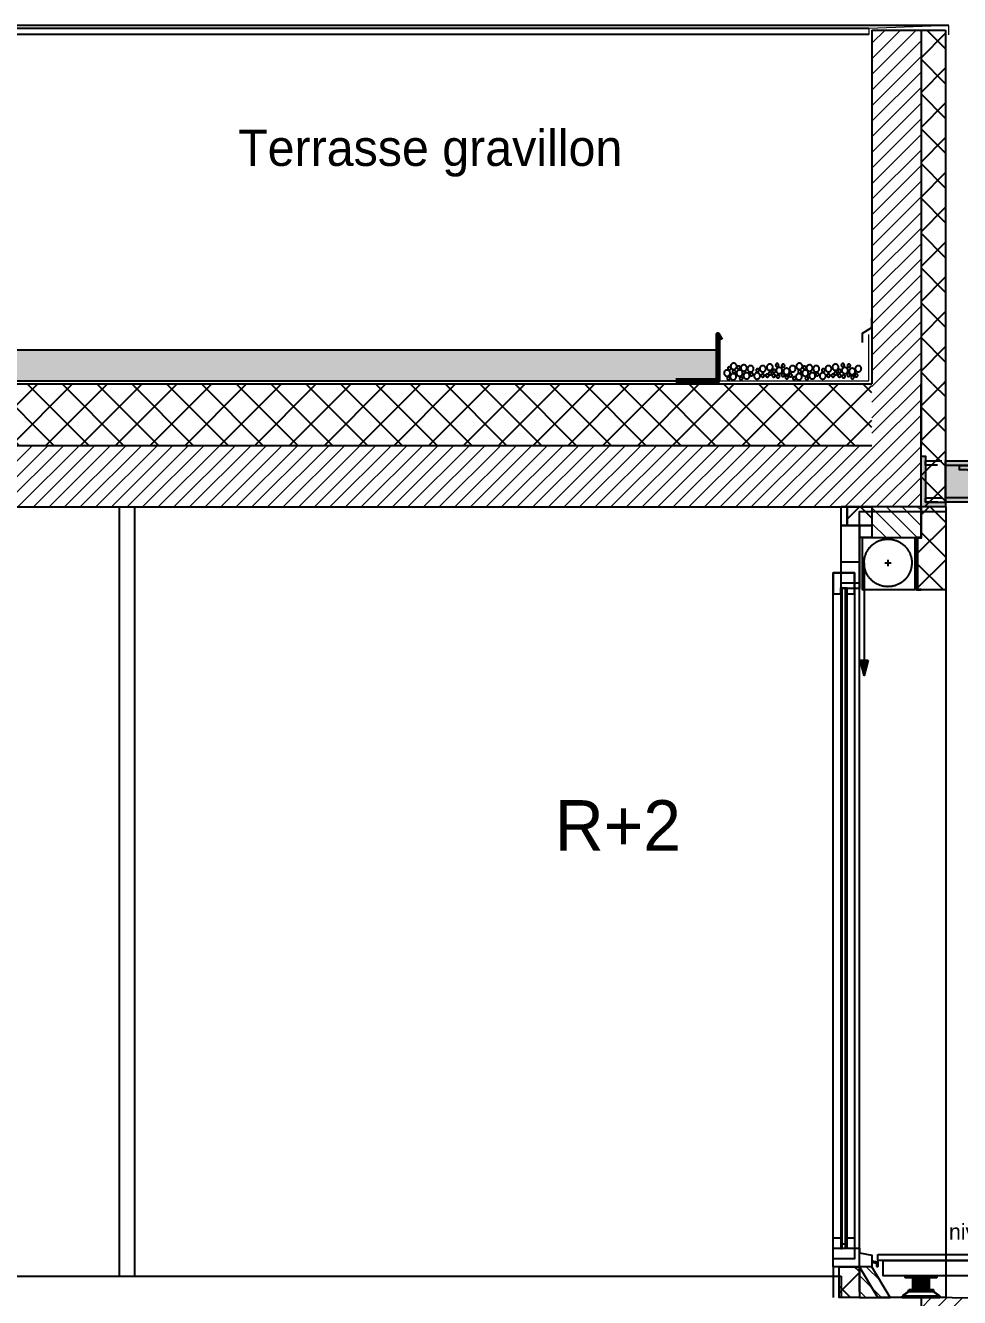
# Model space of a CAD drawing. Header units: centimetres. Extents: x -35664 to 50682, y -23001 to 23705.
# Drawn here: x 4627.7 to 4931.2, y -20225.9 to -19812.4 of the extents above; entities that cross this region are included whole.
import ezdxf

# ---------------------------------------------------------------- set-up
doc = ezdxf.new("R2010")
doc.units = ezdxf.units.CM
doc.linetypes.add('VW-01', pattern=[0.41656, 0.20828, -0.20828])
doc.linetypes.add('VW-02', pattern=[0.69435, 0.48607, -0.20828])
doc.layers.add('B BATI-murs', color=252, linetype='Continuous', lineweight=35)
for name, color, linetype in [('B BATI-murs_Hatch', 252, 'Continuous'), ('B GÈnÈral_Hatch', 252, 'Continuous'), ('B Général', 252, 'Continuous'), ('C ANNOTATIONS-texte', 252, 'Continuous'), ('GÈnÈral_Hatch', 252, 'Continuous'), ('Général', 252, 'Continuous'), ('prlm-Coupe', 252, 'Continuous')]:
    doc.layers.add(name, color=color, linetype=linetype)
doc.styles.add('Eurostile', font='Eurosti.TTF')
doc.styles.add('Eurostile (italic)', font='Eurostib.TTF')
pattern_1 = [(45, (-23116.8977, 10090.366), (2.4253472, -2.6458333), [])]
pattern_2 = [(45, (0, 0), (-5.65685, 5.65685), []), (135, (0, 0), (5.65685, 5.65685), [])]
pattern_3 = [(45, (0, 0), (2.4253472, -2.6458333), [])]

# ---------------------------------------------------------------- blocks, each defined once
blk = doc.blocks.new('B 90.PF 220 Coupe')
at = {"layer": 'B GÈnÈral_Hatch', "linetype": 'Continuous'}
h = blk.add_hatch(dxfattribs=at)
h.set_pattern_fill('02_ISOLANT', color=256, style=0, pattern_type=2)
h.set_pattern_definition(pattern_2)
h.paths.add_polyline_path([(-116.7, 17), (-89.7, 17), (-89.7, 8), (-106.7, 8), (-106.7, 9), (-116.7, 9)])
for points in [[(-89.7, 9), (-89.8, 9), (-89.8, 7.6), (-106.6, 7.6), (-106.6, 9.1), (-116.7, 9.1), (-116.7, 9), (-106.7, 9), (-106.7, 7.5), (-89.7, 7.5)], [(-66.85, -8.15), (-61.85, -9.49), (-66.85, -10.83)], [(-90.4, -15.1), (124.33, -15.1), (124.33, -15.6), (-90.4, -15.6)], [(-90.4, -17.1), (124.33, -17.1), (124.33, -16.6), (-90.4, -16.6)]]:
    blk.add_hatch(color=250, dxfattribs=at).paths.add_polyline_path(points)
at = {"layer": 'B GÈnÈral_Hatch', "linetype": 'Continuous', "lineweight": 18}
h = blk.add_hatch(dxfattribs=at)
h.set_pattern_fill('50_BETON', color=256, style=0, pattern_type=2)
h.set_pattern_definition(pattern_3)
h.paths.add_polyline_path([(-116.7, -7), (-106.7, -7), (-106.7, 9), (-116.7, 9)])
h = blk.add_hatch(dxfattribs=at)
h.set_pattern_fill('50_BETON', color=256, style=0, pattern_type=2)
h.set_pattern_definition(pattern_3)
h.paths.add_polyline_path([(140.3, -11), (140.3, -1), (130.3, -7), (130.3, -11)])
at = {"layer": 'B GÈnÈral_Hatch', "linetype": 'Continuous'}
h = blk.add_hatch(dxfattribs=at)
h.set_pattern_fill('02_ISOLANT', color=256, style=0, pattern_type=2)
h.set_pattern_definition(pattern_2)
h.paths.add_polyline_path([(-116.7, -15), (-116.7, -7), (-110.7, -7), (-110.7, -15)])
at = {"layer": 'GÈnÈral_Hatch', "linetype": 'Continuous'}
h = blk.add_hatch(dxfattribs=at)
h.set_pattern_fill('02_ISOLANT', color=256, style=0, pattern_type=2)
h.set_pattern_definition(pattern_2)
h.paths.add_polyline_path([(130.3, -11), (140.3, -11), (140.3, -17.6), (130.3, -17.6)])
at = {"layer": 'B Général', "linetype": 'VW-02', "ltscale": 25.4}
for p, q in [((-99.45, -1.75), (-97.45, -1.75)), ((-98.45, -0.75), (-98.45, -2.75))]:
    blk.add_line(p, q, dxfattribs=at)
at = {"layer": 'B Général', "linetype": 'Continuous'}
for p, q in [((-110.7, -7), (-110.7, -17)), ((104.64, -11), (-101.87, -11)), ((-98.55, -9.49), (-61.85, -9.49))]:
    blk.add_line(p, q, dxfattribs=at)
at = {"layer": 'B Général', "linetype": 'Continuous', "flags": 128}
for points in [[(-116.7, 17), (-89.7, 17), (-89.7, 8), (-106.7, 8), (-106.7, 9), (-116.7, 9)], [(-116.7, -7), (-106.7, -7), (-106.7, 9), (-116.7, 9)]]:
    blk.add_lwpolyline(points, dxfattribs=at)
for points in [[(-115.2, 17), (140.32, 17), (140.32, -5), (130.32, -11), (138.32, -11), (138.32, -11), (-115.2, -11)], [(-89.7, 9), (-89.8, 9), (-89.8, 7.6), (-106.6, 7.6), (-106.6, 9.1), (-116.7, 9.1), (-116.7, 9), (-106.7, 9), (-106.7, 7.5), (-89.7, 7.5), (-89.7, 9)], [(-116.7, -15), (-116.7, -7), (-110.7, -7), (-110.7, -15)], [(-110.7, -11), (-110.7, -7), (-106.7, -7), (-106.7, -11)], [(-66.85, -8.15), (-61.85, -9.49), (-66.85, -10.83)], [(-90.2, -17), (-110.7, -17), (-110.7, -11), (-90.2, -11)], [(-116.7, -17), (-116.7, -15), (-110.7, -15), (-110.7, -17)], [(-95.31, -12.6), (127.74, -12.6), (127.74, -19.6), (-95.31, -19.6)]]:
    blk.add_lwpolyline(points, close=True, dxfattribs=at)
at = {"layer": 'B Général', "linetype": 'Continuous', "lineweight": 25, "flags": 128}
for points in [[(-106.7, -10), (-106.7, 7), (-89.7, 7), (-89.7, -10)], [(140.3, -11), (140.3, -1), (140.3, -1), (140.3, -1), (130.3, -7), (130.3, -11)]]:
    blk.add_lwpolyline(points, close=True, dxfattribs=at)
at = {"layer": 'B Général', "flags": 128}
for points in [[(124.3, -19.6), (124.3, -11), (125.8, -11), (126.48, -7), (130.3, -7), (130.3, -19.6)], [(-98.8, -11), (-91.87, -11), (-91.87, -17), (-98.8, -17)], [(-88.43, -15.1), (-88.43, -12.6), (-95.31, -12.6), (-95.31, -19.6), (-88.43, -19.6), (-88.43, -17.1), (-90.4, -17.1), (-90.4, -15.1)], [(-90.4, -15.1), (124.33, -15.1), (124.33, -15.6), (-90.4, -15.6)], [(120.86, -15.1), (120.86, -12.6), (127.74, -12.6), (127.74, -19.6), (120.86, -19.6), (120.86, -17.1), (122.83, -17.1), (122.83, -15.1)], [(-90.4, -17.1), (124.33, -17.1), (124.33, -16.6), (-90.4, -16.6)]]:
    blk.add_lwpolyline(points, close=True, dxfattribs=at)
at = {"layer": 'B Général', "linetype": 'Continuous'}
blk.add_open_spline([(-105.23, -5.59), (-104.2, -7.39), (-100.62, -9.48), (-96.47, -9.5), (-92.87, -7.45), (-90.78, -3.87), (-90.76, 0.28), (-92.81, 3.88), (-96.39, 5.98), (-100.54, 6), (-104.14, 3.94), (-106.23, 0.36), (-106.26, -3.79), (-105.23, -5.59)], degree=2, dxfattribs=at)
at = {"layer": 'Général', "linetype": 'Continuous'}
for p, q in [((130.19, -5.47), (130.19, -5.02)), ((130.3, -19.6), (140.3, -19.6))]:
    blk.add_line(p, q, dxfattribs=at)
at = {"layer": 'Général', "linetype": 'Continuous', "flags": 128}
for points in [[(128.34, -7), (128.69, -5.02), (130.19, -5.02), (129.82, -5.02)], [(128.8, -7), (129.07, -5.47), (130.19, -5.47)]]:
    blk.add_lwpolyline(points, dxfattribs=at)
blk.add_lwpolyline([(130.3, -11), (140.3, -11), (140.3, -17.6), (130.3, -17.6)], close=True, dxfattribs=at)
blk = doc.blocks.new('B 90.Groupe-904-1')
at = {"layer": 'B Général', "linetype": 'Continuous'}
for points in [[(4861.41, -12540.94), (4861.52, -12540.87), (4861.79, -12540.87), (4862.02, -12541.01), (4862.15, -12541.24), (4862.15, -12541.51), (4862.02, -12541.74), (4861.79, -12541.87), (4861.52, -12541.87), (4861.29, -12541.74), (4861.16, -12541.51), (4861.16, -12541.24), (4861.29, -12541.01), (4861.41, -12540.94)], [(4862.59, -12539.81), (4862.82, -12539.67), (4863.35, -12539.67), (4863.81, -12539.94), (4864.08, -12540.4), (4864.08, -12540.94), (4863.81, -12541.4), (4863.35, -12541.67), (4862.82, -12541.67), (4862.36, -12541.4), (4862.1, -12540.94), (4862.1, -12540.4), (4862.36, -12539.94), (4862.59, -12539.81)], [(4864.47, -12540.64), (4864.59, -12540.57), (4864.85, -12540.57), (4865.08, -12540.71), (4865.22, -12540.94), (4865.22, -12541.21), (4865.08, -12541.44), (4864.85, -12541.57), (4864.59, -12541.57), (4864.36, -12541.44), (4864.23, -12541.21), (4864.23, -12540.94), (4864.36, -12540.71), (4864.47, -12540.64)], [(4865.91, -12540.34), (4866.14, -12540.21), (4866.67, -12540.21), (4867.13, -12540.47), (4867.39, -12540.94), (4867.39, -12541.47), (4867.13, -12541.94), (4866.67, -12542.21), (4866.14, -12542.21), (4865.68, -12541.94), (4865.42, -12541.47), (4865.42, -12540.94), (4865.68, -12540.47), (4865.91, -12540.34)], [(4868.09, -12540.61), (4868.32, -12540.47), (4868.85, -12540.47), (4869.31, -12540.74), (4869.57, -12541.2), (4869.57, -12541.74), (4869.31, -12542.2), (4868.85, -12542.47), (4868.32, -12542.47), (4867.86, -12542.2), (4867.59, -12541.74), (4867.59, -12541.2), (4867.86, -12540.74), (4868.09, -12540.61)], [(4872.05, -12540.61), (4872.28, -12540.47), (4872.81, -12540.47), (4873.26, -12540.74), (4873.53, -12541.2), (4873.53, -12541.74), (4873.26, -12542.2), (4872.81, -12542.47), (4872.28, -12542.47), (4871.82, -12542.2), (4871.55, -12541.74), (4871.55, -12541.2), (4871.82, -12540.74), (4872.05, -12540.61)], [(4874.32, -12540.11), (4874.55, -12539.97), (4875.08, -12539.97), (4875.54, -12540.24), (4875.81, -12540.7), (4875.81, -12541.24), (4875.54, -12541.7), (4875.08, -12541.97), (4874.55, -12541.97), (4874.09, -12541.7), (4873.83, -12541.24), (4873.83, -12540.7), (4874.09, -12540.24), (4874.32, -12540.11)], [(4876.97, -12539.84), (4877.08, -12539.77), (4877.35, -12539.77), (4877.57, -12539.91), (4877.71, -12540.14), (4877.71, -12540.41), (4877.57, -12540.64), (4877.35, -12540.77), (4877.08, -12540.77), (4876.85, -12540.64), (4876.72, -12540.41), (4876.72, -12540.14), (4876.85, -12539.91), (4876.97, -12539.84)], [(4877.39, -12541.18), (4877.62, -12541.05), (4878.15, -12541.05), (4878.61, -12541.32), (4878.87, -12541.78), (4878.87, -12542.32), (4878.61, -12542.78), (4878.15, -12543.05), (4877.62, -12543.05), (4877.16, -12542.78), (4876.89, -12542.32), (4876.89, -12541.78), (4877.16, -12541.32), (4877.39, -12541.18)], [(4878.92, -12540.04), (4879.04, -12539.97), (4879.3, -12539.97), (4879.53, -12540.11), (4879.67, -12540.34), (4879.67, -12540.61), (4879.53, -12540.84), (4879.3, -12540.97), (4879.04, -12540.97), (4878.81, -12540.84), (4878.68, -12540.61), (4878.68, -12540.34), (4878.81, -12540.11), (4878.92, -12540.04)], [(4879.76, -12541.45), (4879.99, -12541.32), (4880.52, -12541.32), (4880.98, -12541.59), (4881.25, -12542.05), (4881.25, -12542.59), (4880.98, -12543.05), (4880.52, -12543.32), (4879.99, -12543.32), (4879.53, -12543.05), (4879.27, -12542.59), (4879.27, -12542.05), (4879.53, -12541.59), (4879.76, -12541.45)], [(4881.74, -12540.61), (4881.97, -12540.47), (4882.5, -12540.47), (4882.96, -12540.74), (4883.23, -12541.2), (4883.23, -12541.74), (4882.96, -12542.2), (4882.5, -12542.47), (4881.97, -12542.47), (4881.51, -12542.2), (4881.25, -12541.74), (4881.25, -12541.2), (4881.51, -12540.74), (4881.74, -12540.61)], [(4883.93, -12539.81), (4884.16, -12539.67), (4884.69, -12539.67), (4885.15, -12539.94), (4885.42, -12540.4), (4885.42, -12540.94), (4885.15, -12541.4), (4884.69, -12541.67), (4884.16, -12541.67), (4883.7, -12541.4), (4883.44, -12540.94), (4883.44, -12540.4), (4883.7, -12539.94), (4883.93, -12539.81)], [(4885.82, -12540.64), (4885.93, -12540.57), (4886.2, -12540.57), (4886.43, -12540.71), (4886.56, -12540.94), (4886.56, -12541.21), (4886.43, -12541.44), (4886.2, -12541.57), (4885.93, -12541.57), (4885.7, -12541.44), (4885.57, -12541.21), (4885.57, -12540.94), (4885.7, -12540.71), (4885.82, -12540.64)], [(4887.25, -12540.34), (4887.48, -12540.21), (4888.01, -12540.21), (4888.47, -12540.47), (4888.74, -12540.94), (4888.74, -12541.47), (4888.47, -12541.94), (4888.01, -12542.21), (4887.48, -12542.21), (4887.02, -12541.94), (4886.76, -12541.47), (4886.76, -12540.94), (4887.02, -12540.47), (4887.25, -12540.34)], [(4889.43, -12540.61), (4889.66, -12540.47), (4890.19, -12540.47), (4890.65, -12540.74), (4890.91, -12541.2), (4890.91, -12541.74), (4890.65, -12542.2), (4890.19, -12542.47), (4889.66, -12542.47), (4889.2, -12542.2), (4888.94, -12541.74), (4888.94, -12541.2), (4889.2, -12540.74), (4889.43, -12540.61)], [(4893.39, -12540.61), (4893.62, -12540.47), (4894.15, -12540.47), (4894.61, -12540.74), (4894.87, -12541.2), (4894.87, -12541.74), (4894.61, -12542.2), (4894.15, -12542.47), (4893.62, -12542.47), (4893.16, -12542.2), (4892.89, -12541.74), (4892.89, -12541.2), (4893.16, -12540.74), (4893.39, -12540.61)], [(4895.67, -12540.11), (4895.89, -12539.97), (4896.43, -12539.97), (4896.88, -12540.24), (4897.15, -12540.7), (4897.15, -12541.24), (4896.88, -12541.7), (4896.43, -12541.97), (4895.89, -12541.97), (4895.44, -12541.7), (4895.17, -12541.24), (4895.17, -12540.7), (4895.44, -12540.24), (4895.67, -12540.11)], [(4898.31, -12539.84), (4898.42, -12539.77), (4898.69, -12539.77), (4898.92, -12539.91), (4899.05, -12540.14), (4899.05, -12540.41), (4898.92, -12540.64), (4898.69, -12540.77), (4898.42, -12540.77), (4898.19, -12540.64), (4898.06, -12540.41), (4898.06, -12540.14), (4898.19, -12539.91), (4898.31, -12539.84)], [(4898.73, -12541.18), (4898.96, -12541.05), (4899.49, -12541.05), (4899.95, -12541.32), (4900.22, -12541.78), (4900.22, -12542.32), (4899.95, -12542.78), (4899.49, -12543.05), (4898.96, -12543.05), (4898.5, -12542.78), (4898.24, -12542.32), (4898.24, -12541.78), (4898.5, -12541.32), (4898.73, -12541.18)], [(4900.27, -12540.04), (4900.38, -12539.97), (4900.65, -12539.97), (4900.88, -12540.11), (4901.01, -12540.34), (4901.01, -12540.61), (4900.88, -12540.84), (4900.65, -12540.97), (4900.38, -12540.97), (4900.15, -12540.84), (4900.02, -12540.61), (4900.02, -12540.34), (4900.15, -12540.11), (4900.27, -12540.04)], [(4901.11, -12541.45), (4901.34, -12541.32), (4901.87, -12541.32), (4902.33, -12541.59), (4902.59, -12542.05), (4902.59, -12542.59), (4902.33, -12543.05), (4901.87, -12543.32), (4901.34, -12543.32), (4900.88, -12543.05), (4900.61, -12542.59), (4900.61, -12542.05), (4900.88, -12541.59), (4901.11, -12541.45)], [(4903.09, -12540.61), (4903.32, -12540.47), (4903.85, -12540.47), (4904.31, -12540.74), (4904.57, -12541.2), (4904.57, -12541.74), (4904.31, -12542.2), (4903.85, -12542.47), (4903.32, -12542.47), (4902.86, -12542.2), (4902.59, -12541.74), (4902.59, -12541.2), (4902.86, -12540.74), (4903.09, -12540.61)], [(4860.46, -12542.01), (4860.69, -12541.87), (4861.22, -12541.87), (4861.68, -12542.14), (4861.94, -12542.6), (4861.94, -12543.14), (4861.68, -12543.6), (4861.22, -12543.87), (4860.69, -12543.87), (4860.23, -12543.6), (4859.96, -12543.14), (4859.96, -12542.6), (4860.23, -12542.14), (4860.46, -12542.01)], [(4861.17, -12544.14), (4861.28, -12544.07), (4861.55, -12544.07), (4861.78, -12544.21), (4861.91, -12544.44), (4861.91, -12544.71), (4861.78, -12544.94), (4861.55, -12545.07), (4861.28, -12545.07), (4861.05, -12544.94), (4860.92, -12544.71), (4860.92, -12544.44), (4861.05, -12544.21), (4861.17, -12544.14)], [(4862.44, -12543.21), (4862.67, -12543.07), (4863.2, -12543.07), (4863.66, -12543.34), (4863.92, -12543.8), (4863.92, -12544.34), (4863.66, -12544.8), (4863.2, -12545.07), (4862.67, -12545.07), (4862.21, -12544.8), (4861.94, -12544.34), (4861.94, -12543.8), (4862.21, -12543.34), (4862.44, -12543.21)], [(4862.95, -12541.94), (4863.07, -12541.87), (4863.33, -12541.87), (4863.56, -12542.01), (4863.69, -12542.24), (4863.69, -12542.51), (4863.56, -12542.74), (4863.33, -12542.87), (4863.07, -12542.87), (4862.84, -12542.74), (4862.71, -12542.51), (4862.71, -12542.24), (4862.84, -12542.01), (4862.95, -12541.94)], [(4864.52, -12542.01), (4864.75, -12541.87), (4865.28, -12541.87), (4865.74, -12542.14), (4866.01, -12542.6), (4866.01, -12543.14), (4865.74, -12543.6), (4865.28, -12543.87), (4864.75, -12543.87), (4864.29, -12543.6), (4864.03, -12543.14), (4864.03, -12542.6), (4864.29, -12542.14), (4864.52, -12542.01)], [(4865.27, -12544.14), (4865.38, -12544.07), (4865.65, -12544.07), (4865.88, -12544.21), (4866.01, -12544.44), (4866.01, -12544.71), (4865.88, -12544.94), (4865.65, -12545.07), (4865.38, -12545.07), (4865.15, -12544.94), (4865.02, -12544.71), (4865.02, -12544.44), (4865.15, -12544.21), (4865.27, -12544.14)], [(4866.79, -12542.91), (4867.02, -12542.77), (4867.55, -12542.77), (4868.01, -12543.04), (4868.27, -12543.5), (4868.27, -12544.04), (4868.01, -12544.5), (4867.55, -12544.77), (4867.02, -12544.77), (4866.56, -12544.5), (4866.29, -12544.04), (4866.29, -12543.5), (4866.56, -12543.04), (4866.79, -12542.91)], [(4868.63, -12542.84), (4868.75, -12542.77), (4869.01, -12542.77), (4869.24, -12542.91), (4869.37, -12543.14), (4869.37, -12543.41), (4869.24, -12543.64), (4869.01, -12543.77), (4868.75, -12543.77), (4868.52, -12543.64), (4868.38, -12543.41), (4868.38, -12543.14), (4868.52, -12542.91), (4868.63, -12542.84)], [(4870.19, -12542.95), (4870.42, -12542.81), (4870.95, -12542.81), (4871.41, -12543.08), (4871.68, -12543.54), (4871.68, -12544.08), (4871.41, -12544.54), (4870.95, -12544.81), (4870.42, -12544.81), (4869.96, -12544.54), (4869.7, -12544.08), (4869.7, -12543.54), (4869.96, -12543.08), (4870.19, -12542.95)], [(4870.61, -12541.54), (4870.73, -12541.47), (4870.99, -12541.47), (4871.22, -12541.61), (4871.35, -12541.84), (4871.35, -12542.11), (4871.22, -12542.34), (4870.99, -12542.47), (4870.73, -12542.47), (4870.5, -12542.34), (4870.36, -12542.11), (4870.36, -12541.84), (4870.5, -12541.61), (4870.61, -12541.54)], [(4872.29, -12543.24), (4872.41, -12543.17), (4872.67, -12543.17), (4872.9, -12543.31), (4873.04, -12543.54), (4873.04, -12543.81), (4872.9, -12544.04), (4872.67, -12544.17), (4872.41, -12544.17), (4872.18, -12544.04), (4872.05, -12543.81), (4872.05, -12543.54), (4872.18, -12543.31), (4872.29, -12543.24)], [(4873.78, -12543.24), (4873.89, -12543.17), (4874.16, -12543.17), (4874.39, -12543.31), (4874.52, -12543.54), (4874.52, -12543.81), (4874.39, -12544.04), (4874.16, -12544.17), (4873.89, -12544.17), (4873.66, -12544.04), (4873.53, -12543.81), (4873.53, -12543.54), (4873.66, -12543.31), (4873.78, -12543.24)], [(4874.67, -12542.54), (4874.78, -12542.47), (4875.05, -12542.47), (4875.28, -12542.61), (4875.41, -12542.84), (4875.41, -12543.11), (4875.28, -12543.34), (4875.05, -12543.47), (4874.78, -12543.47), (4874.55, -12543.34), (4874.42, -12543.11), (4874.42, -12542.84), (4874.55, -12542.61), (4874.67, -12542.54)], [(4875.86, -12543.24), (4875.97, -12543.17), (4876.24, -12543.17), (4876.47, -12543.31), (4876.6, -12543.54), (4876.6, -12543.81), (4876.47, -12544.04), (4876.24, -12544.17), (4875.97, -12544.17), (4875.74, -12544.04), (4875.61, -12543.81), (4875.61, -12543.54), (4875.74, -12543.31), (4875.86, -12543.24)], [(4875.95, -12541.79), (4876.07, -12541.72), (4876.33, -12541.72), (4876.56, -12541.86), (4876.7, -12542.09), (4876.7, -12542.36), (4876.56, -12542.59), (4876.33, -12542.72), (4876.07, -12542.72), (4875.84, -12542.59), (4875.71, -12542.36), (4875.71, -12542.09), (4875.84, -12541.86), (4875.95, -12541.79)], [(4877.24, -12543.54), (4877.36, -12543.47), (4877.62, -12543.47), (4877.85, -12543.61), (4877.98, -12543.84), (4877.98, -12544.11), (4877.85, -12544.34), (4877.62, -12544.47), (4877.36, -12544.47), (4877.13, -12544.34), (4876.99, -12544.11), (4876.99, -12543.84), (4877.13, -12543.61), (4877.24, -12543.54)], [(4878.82, -12543.04), (4878.94, -12542.97), (4879.2, -12542.97), (4879.43, -12543.11), (4879.57, -12543.34), (4879.57, -12543.61), (4879.43, -12543.84), (4879.2, -12543.97), (4878.94, -12543.97), (4878.71, -12543.84), (4878.58, -12543.61), (4878.58, -12543.34), (4878.71, -12543.11), (4878.82, -12543.04)], [(4880.11, -12543.79), (4880.23, -12543.72), (4880.49, -12543.72), (4880.72, -12543.86), (4880.85, -12544.09), (4880.85, -12544.36), (4880.72, -12544.59), (4880.49, -12544.72), (4880.23, -12544.72), (4880, -12544.59), (4879.86, -12544.36), (4879.86, -12544.09), (4880, -12543.86), (4880.11, -12543.79)], [(4881.32, -12543.17), (4881.44, -12543.11), (4881.7, -12543.11), (4881.93, -12543.24), (4882.06, -12543.47), (4882.06, -12543.74), (4881.93, -12543.97), (4881.7, -12544.11), (4881.44, -12544.11), (4881.21, -12543.97), (4881.07, -12543.74), (4881.07, -12543.47), (4881.21, -12543.24), (4881.32, -12543.17)], [(4882.51, -12544.14), (4882.63, -12544.07), (4882.89, -12544.07), (4883.12, -12544.21), (4883.25, -12544.44), (4883.25, -12544.71), (4883.12, -12544.94), (4882.89, -12545.07), (4882.63, -12545.07), (4882.4, -12544.94), (4882.26, -12544.71), (4882.26, -12544.44), (4882.4, -12544.21), (4882.51, -12544.14)], [(4883.78, -12543.21), (4884.01, -12543.07), (4884.54, -12543.07), (4885, -12543.34), (4885.27, -12543.8), (4885.27, -12544.34), (4885, -12544.8), (4884.54, -12545.07), (4884.01, -12545.07), (4883.55, -12544.8), (4883.29, -12544.34), (4883.29, -12543.8), (4883.55, -12543.34), (4883.78, -12543.21)], [(4884.3, -12541.94), (4884.41, -12541.87), (4884.68, -12541.87), (4884.91, -12542.01), (4885.04, -12542.24), (4885.04, -12542.51), (4884.91, -12542.74), (4884.68, -12542.87), (4884.41, -12542.87), (4884.18, -12542.74), (4884.05, -12542.51), (4884.05, -12542.24), (4884.18, -12542.01), (4884.3, -12541.94)], [(4885.87, -12542.01), (4886.1, -12541.87), (4886.63, -12541.87), (4887.09, -12542.14), (4887.35, -12542.6), (4887.35, -12543.14), (4887.09, -12543.6), (4886.63, -12543.87), (4886.1, -12543.87), (4885.64, -12543.6), (4885.37, -12543.14), (4885.37, -12542.6), (4885.64, -12542.14), (4885.87, -12542.01)], [(4886.61, -12544.14), (4886.72, -12544.07), (4886.99, -12544.07), (4887.22, -12544.21), (4887.35, -12544.44), (4887.35, -12544.71), (4887.22, -12544.94), (4886.99, -12545.07), (4886.72, -12545.07), (4886.5, -12544.94), (4886.36, -12544.71), (4886.36, -12544.44), (4886.5, -12544.21), (4886.61, -12544.14)], [(4888.13, -12542.91), (4888.36, -12542.77), (4888.89, -12542.77), (4889.35, -12543.04), (4889.62, -12543.5), (4889.62, -12544.04), (4889.35, -12544.5), (4888.89, -12544.77), (4888.36, -12544.77), (4887.9, -12544.5), (4887.64, -12544.04), (4887.64, -12543.5), (4887.9, -12543.04), (4888.13, -12542.91)], [(4889.97, -12542.84), (4890.09, -12542.77), (4890.35, -12542.77), (4890.58, -12542.91), (4890.72, -12543.14), (4890.72, -12543.41), (4890.58, -12543.64), (4890.35, -12543.77), (4890.09, -12543.77), (4889.86, -12543.64), (4889.73, -12543.41), (4889.73, -12543.14), (4889.86, -12542.91), (4889.97, -12542.84)], [(4891.54, -12542.95), (4891.77, -12542.81), (4892.3, -12542.81), (4892.76, -12543.08), (4893.02, -12543.54), (4893.02, -12544.08), (4892.76, -12544.54), (4892.3, -12544.81), (4891.77, -12544.81), (4891.31, -12544.54), (4891.04, -12544.08), (4891.04, -12543.54), (4891.31, -12543.08), (4891.54, -12542.95)], [(4891.95, -12541.54), (4892.07, -12541.47), (4892.33, -12541.47), (4892.56, -12541.61), (4892.7, -12541.84), (4892.7, -12542.11), (4892.56, -12542.34), (4892.33, -12542.47), (4892.07, -12542.47), (4891.84, -12542.34), (4891.71, -12542.11), (4891.71, -12541.84), (4891.84, -12541.61), (4891.95, -12541.54)], [(4893.64, -12543.24), (4893.75, -12543.17), (4894.02, -12543.17), (4894.25, -12543.31), (4894.38, -12543.54), (4894.38, -12543.81), (4894.25, -12544.04), (4894.02, -12544.17), (4893.75, -12544.17), (4893.52, -12544.04), (4893.39, -12543.81), (4893.39, -12543.54), (4893.52, -12543.31), (4893.64, -12543.24)], [(4895.12, -12543.24), (4895.24, -12543.17), (4895.5, -12543.17), (4895.73, -12543.31), (4895.86, -12543.54), (4895.86, -12543.81), (4895.73, -12544.04), (4895.5, -12544.17), (4895.24, -12544.17), (4895.01, -12544.04), (4894.87, -12543.81), (4894.87, -12543.54), (4895.01, -12543.31), (4895.12, -12543.24)], [(4896.01, -12542.54), (4896.13, -12542.47), (4896.39, -12542.47), (4896.62, -12542.61), (4896.75, -12542.84), (4896.75, -12543.11), (4896.62, -12543.34), (4896.39, -12543.47), (4896.13, -12543.47), (4895.9, -12543.34), (4895.76, -12543.11), (4895.76, -12542.84), (4895.9, -12542.61), (4896.01, -12542.54)], [(4897.2, -12543.24), (4897.31, -12543.17), (4897.58, -12543.17), (4897.81, -12543.31), (4897.94, -12543.54), (4897.94, -12543.81), (4897.81, -12544.04), (4897.58, -12544.17), (4897.31, -12544.17), (4897.08, -12544.04), (4896.95, -12543.81), (4896.95, -12543.54), (4897.08, -12543.31), (4897.2, -12543.24)], [(4897.3, -12541.79), (4897.41, -12541.72), (4897.68, -12541.72), (4897.91, -12541.86), (4898.04, -12542.09), (4898.04, -12542.36), (4897.91, -12542.59), (4897.68, -12542.72), (4897.41, -12542.72), (4897.18, -12542.59), (4897.05, -12542.36), (4897.05, -12542.09), (4897.18, -12541.86), (4897.3, -12541.79)], [(4898.58, -12543.54), (4898.7, -12543.47), (4898.96, -12543.47), (4899.19, -12543.61), (4899.33, -12543.84), (4899.33, -12544.11), (4899.19, -12544.34), (4898.96, -12544.47), (4898.7, -12544.47), (4898.47, -12544.34), (4898.34, -12544.11), (4898.34, -12543.84), (4898.47, -12543.61), (4898.58, -12543.54)], [(4900.17, -12543.04), (4900.28, -12542.97), (4900.55, -12542.97), (4900.78, -12543.11), (4900.91, -12543.34), (4900.91, -12543.61), (4900.78, -12543.84), (4900.55, -12543.97), (4900.28, -12543.97), (4900.05, -12543.84), (4899.92, -12543.61), (4899.92, -12543.34), (4900.05, -12543.11), (4900.17, -12543.04)], [(4901.45, -12543.79), (4901.57, -12543.72), (4901.83, -12543.72), (4902.06, -12543.86), (4902.2, -12544.09), (4902.2, -12544.36), (4902.06, -12544.59), (4901.83, -12544.72), (4901.57, -12544.72), (4901.34, -12544.59), (4901.21, -12544.36), (4901.21, -12544.09), (4901.34, -12543.86), (4901.45, -12543.79)], [(4902.67, -12543.17), (4902.78, -12543.11), (4903.05, -12543.11), (4903.28, -12543.24), (4903.41, -12543.47), (4903.41, -12543.74), (4903.28, -12543.97), (4903.05, -12544.11), (4902.78, -12544.11), (4902.55, -12543.97), (4902.42, -12543.74), (4902.42, -12543.47), (4902.55, -12543.24), (4902.67, -12543.17)]]:
    blk.add_open_spline(points, degree=2, dxfattribs=at)
blk = doc.blocks.new('B 90.Groupe-913-1')
at = {"layer": 'B GÈnÈral_Hatch', "linetype": 'Continuous'}
for points in [[(4931.96, -12584.87), (4931.96, -12586.37), (4923.96, -12586.37), (4923.96, -12584.87), (4923.96, -12584.87), (4923.96, -12569.87), (4925.46, -12569.87), (4925.46, -12584.87)], [(5198.04, -12584.85), (5198.04, -12586.35), (5188.04, -12586.35), (5188.04, -12584.85), (5192.29, -12584.85), (5192.29, -12571.35), (5188.04, -12571.35), (5188.04, -12569.85), (5198.04, -12569.85), (5198.04, -12571.35), (5193.79, -12571.35), (5193.79, -12584.85)], [(4931.96, -12571.37), (5192.29, -12571.37), (5192.29, -12584.85), (4931.96, -12584.85)], [(4951.76, -12583.36), (4948.08, -12583.36), (4939.09, -12574.37), (4936.46, -12574.37), (4936.46, -12572.87), (4939.71, -12572.87), (4948.7, -12581.86), (4951.76, -12581.86)], [(4980.69, -12583.36), (4977.01, -12583.36), (4968.02, -12574.37), (4965.4, -12574.37), (4965.4, -12572.87), (4968.64, -12572.87), (4977.64, -12581.86), (4980.69, -12581.86)], [(5009.72, -12583.36), (5006.04, -12583.36), (4997.04, -12574.37), (4994.42, -12574.37), (4994.42, -12572.87), (4997.66, -12572.87), (5006.66, -12581.86), (5009.72, -12581.86)], [(5038.65, -12583.36), (5034.97, -12583.36), (5025.98, -12574.37), (5023.35, -12574.37), (5023.35, -12572.87), (5026.6, -12572.87), (5035.59, -12581.86), (5038.65, -12581.86)], [(5067.67, -12583.36), (5063.99, -12583.36), (5055, -12574.37), (5052.38, -12574.37), (5052.38, -12572.87), (5055.62, -12572.87), (5064.61, -12581.86), (5067.67, -12581.86)], [(5096.61, -12583.36), (5092.93, -12583.36), (5083.93, -12574.37), (5081.31, -12574.37), (5081.31, -12572.87), (5084.55, -12572.87), (5093.55, -12581.86), (5096.61, -12581.86)], [(5125.63, -12583.36), (5121.95, -12583.36), (5112.95, -12574.37), (5110.33, -12574.37), (5110.33, -12572.87), (5113.57, -12572.87), (5122.57, -12581.86), (5125.63, -12581.86)], [(5154.56, -12583.36), (5150.88, -12583.36), (5141.89, -12574.37), (5139.27, -12574.37), (5139.27, -12572.87), (5142.51, -12572.87), (5151.5, -12581.86), (5154.56, -12581.86)], [(5183.5, -12583.36), (5179.82, -12583.36), (5170.82, -12574.37), (5168.2, -12574.37), (5168.2, -12572.87), (5171.44, -12572.87), (5180.44, -12581.86), (5183.5, -12581.86)], [(5188.04, -12586.35), (5198.04, -12586.35), (5198.04, -12811.84), (5188.04, -12811.84)], [(5185.04, -12811.84), (5201.04, -12811.84), (5201.04, -12813.34), (5185.04, -12813.34)]]:
    blk.add_hatch(color=250, dxfattribs=at).paths.add_polyline_path(points)
at = {"layer": 'B Général', "flags": 128}
for points in [[(4931.96, -12584.87), (4931.96, -12586.37), (4923.96, -12586.37), (4923.96, -12584.87), (4923.96, -12584.87), (4923.96, -12569.87), (4925.46, -12569.87), (4925.46, -12584.87)], [(5198.04, -12584.85), (5198.04, -12586.35), (5188.04, -12586.35), (5188.04, -12584.85), (5192.29, -12584.85), (5192.29, -12571.35), (5188.04, -12571.35), (5188.04, -12569.85), (5198.04, -12569.85), (5198.04, -12571.35), (5193.79, -12571.35), (5193.79, -12584.85)], [(4931.96, -12571.37), (5192.29, -12571.37), (5192.29, -12572.87), (4931.96, -12572.87)], [(4951.76, -12583.36), (4948.08, -12583.36), (4939.09, -12574.37), (4936.46, -12574.37), (4936.46, -12572.87), (4939.71, -12572.87), (4948.7, -12581.86), (4951.76, -12581.86)], [(4980.69, -12583.36), (4977.01, -12583.36), (4968.02, -12574.37), (4965.4, -12574.37), (4965.4, -12572.87), (4968.64, -12572.87), (4977.64, -12581.86), (4980.69, -12581.86)], [(5009.72, -12583.36), (5006.04, -12583.36), (4997.04, -12574.37), (4994.42, -12574.37), (4994.42, -12572.87), (4997.66, -12572.87), (5006.66, -12581.86), (5009.72, -12581.86)], [(5038.65, -12583.36), (5034.97, -12583.36), (5025.98, -12574.37), (5023.35, -12574.37), (5023.35, -12572.87), (5026.6, -12572.87), (5035.59, -12581.86), (5038.65, -12581.86)], [(5067.67, -12583.36), (5063.99, -12583.36), (5055, -12574.37), (5052.38, -12574.37), (5052.38, -12572.87), (5055.62, -12572.87), (5064.61, -12581.86), (5067.67, -12581.86)], [(5096.61, -12583.36), (5092.93, -12583.36), (5083.93, -12574.37), (5081.31, -12574.37), (5081.31, -12572.87), (5084.55, -12572.87), (5093.55, -12581.86), (5096.61, -12581.86)], [(5125.63, -12583.36), (5121.95, -12583.36), (5112.95, -12574.37), (5110.33, -12574.37), (5110.33, -12572.87), (5113.57, -12572.87), (5122.57, -12581.86), (5125.63, -12581.86)], [(5154.56, -12583.36), (5150.88, -12583.36), (5141.89, -12574.37), (5139.27, -12574.37), (5139.27, -12572.87), (5142.51, -12572.87), (5151.5, -12581.86), (5154.56, -12581.86)], [(5183.5, -12583.36), (5179.82, -12583.36), (5170.82, -12574.37), (5168.2, -12574.37), (5168.2, -12572.87), (5171.44, -12572.87), (5180.44, -12581.86), (5183.5, -12581.86)], [(4931.96, -12583.35), (5192.29, -12583.35), (5192.29, -12584.85), (4931.96, -12584.85)]]:
    blk.add_lwpolyline(points, close=True, dxfattribs=at)
at = {"layer": 'B Général', "linetype": 'VW-01', "ltscale": 25.4, "flags": 128}
for points in [[(4925.46, -12571.35), (4931.96, -12571.35), (4931.96, -12572.84), (4925.46, -12572.84)], [(4925.46, -12583.37), (4931.96, -12583.37), (4931.96, -12584.87), (4925.46, -12584.87)]]:
    blk.add_lwpolyline(points, close=True, dxfattribs=at)
at = {"layer": 'B Général', "linetype": 'Continuous', "flags": 128}
for points in [[(4931.96, -12571.37), (5192.29, -12571.37), (5192.29, -12584.85), (4931.96, -12584.85)], [(5188.04, -12571.36), (5198.04, -12571.36), (5198.04, -12586.35), (5188.04, -12586.35)], [(5188.04, -12586.35), (5198.04, -12586.35), (5198.04, -12811.84), (5188.04, -12811.84)], [(5189.54, -12586.35), (5196.54, -12586.35), (5196.54, -12811.84), (5189.54, -12811.84)], [(5185.04, -12811.84), (5201.04, -12811.84), (5201.04, -12813.34), (5185.04, -12813.34)]]:
    blk.add_lwpolyline(points, close=True, dxfattribs=at)
blk = doc.blocks.new('B 90.Groupe-914-1')
at = {"layer": 'B BATI-murs_Hatch', "linetype": 'Continuous'}
for points in [[(5058.36, -12836.36), (5068.36, -12836.36), (5068.36, -12836.86), (5058.36, -12836.86)], [(5060.86, -12836.86), (5065.86, -12836.86), (5065.86, -12842.19), (5060.86, -12842.19)], [(5059.35, -12842.19), (5067.35, -12842.19), (5067.35, -12842.69), (5059.35, -12842.69)], [(5057.35, -12844.19), (5069.35, -12844.19), (5069.35, -12844.69), (5057.35, -12844.69)]]:
    blk.add_hatch(color=250, dxfattribs=at).paths.add_polyline_path(points)
at = {"layer": 'B BATI-murs', "linetype": 'Continuous'}
for p, q in [((5059.35, -12842.69), (5057.35, -12844.19)), ((5069.35, -12844.19), (5067.35, -12842.69))]:
    blk.add_line(p, q, dxfattribs=at)
at = {"layer": 'B BATI-murs', "linetype": 'Continuous', "flags": 128}
for points in [[(5058.36, -12836.36), (5068.36, -12836.36), (5068.36, -12836.86), (5058.36, -12836.86)], [(5060.86, -12836.86), (5065.86, -12836.86), (5065.86, -12842.19), (5060.86, -12842.19)], [(5059.35, -12842.19), (5067.35, -12842.19), (5067.35, -12842.69), (5059.35, -12842.69)], [(5057.35, -12844.19), (5069.35, -12844.19), (5069.35, -12844.69), (5057.35, -12844.69)]]:
    blk.add_lwpolyline(points, close=True, dxfattribs=at)
blk = doc.blocks.new('B 90.Groupe-915-1')
at = {"layer": 'B BATI-murs_Hatch', "linetype": 'Continuous'}
for points in [[(4918.96, -12836.36), (4928.96, -12836.36), (4928.96, -12836.86), (4918.96, -12836.86)], [(4921.46, -12836.86), (4926.46, -12836.86), (4926.46, -12840.89), (4921.46, -12840.89)], [(4917.96, -12842.89), (4929.96, -12842.89), (4929.96, -12843.39), (4917.96, -12843.39)], [(4919.96, -12840.89), (4927.96, -12840.89), (4927.96, -12841.39), (4919.96, -12841.39)]]:
    blk.add_hatch(color=250, dxfattribs=at).paths.add_polyline_path(points)
at = {"layer": 'B BATI-murs', "linetype": 'Continuous'}
for p, q in [((4919.96, -12841.39), (4917.96, -12842.89)), ((4929.96, -12842.89), (4927.96, -12841.39))]:
    blk.add_line(p, q, dxfattribs=at)
at = {"layer": 'B BATI-murs', "linetype": 'Continuous', "flags": 128}
for points in [[(4918.96, -12836.36), (4928.96, -12836.36), (4928.96, -12836.86), (4918.96, -12836.86)], [(4921.46, -12836.86), (4926.46, -12836.86), (4926.46, -12840.89), (4921.46, -12840.89)], [(4917.96, -12842.89), (4929.96, -12842.89), (4929.96, -12843.39), (4917.96, -12843.39)], [(4919.96, -12840.89), (4927.96, -12840.89), (4927.96, -12841.39), (4919.96, -12841.39)]]:
    blk.add_lwpolyline(points, close=True, dxfattribs=at)
blk = doc.blocks.new('B 90.Groupe-916-1')
at = {"layer": 'B BATI-murs_Hatch', "linetype": 'Continuous'}
for points in [[(4966.36, -12836.36), (4976.36, -12836.36), (4976.36, -12836.86), (4966.36, -12836.86)], [(4968.86, -12836.86), (4973.86, -12836.86), (4973.86, -12841.33), (4968.86, -12841.33)], [(4967.36, -12841.33), (4975.36, -12841.33), (4975.36, -12841.83), (4967.36, -12841.83)], [(4965.36, -12843.33), (4977.36, -12843.33), (4977.36, -12843.83), (4965.36, -12843.83)]]:
    blk.add_hatch(color=250, dxfattribs=at).paths.add_polyline_path(points)
at = {"layer": 'B BATI-murs', "linetype": 'Continuous'}
for p, q in [((4967.36, -12841.83), (4965.36, -12843.33)), ((4977.36, -12843.33), (4975.36, -12841.83))]:
    blk.add_line(p, q, dxfattribs=at)
at = {"layer": 'B BATI-murs', "linetype": 'Continuous', "flags": 128}
for points in [[(4966.36, -12836.36), (4976.36, -12836.36), (4976.36, -12836.86), (4966.36, -12836.86)], [(4968.86, -12836.86), (4973.86, -12836.86), (4973.86, -12841.33), (4968.86, -12841.33)], [(4967.36, -12841.33), (4975.36, -12841.33), (4975.36, -12841.83), (4967.36, -12841.83)], [(4965.36, -12843.33), (4977.36, -12843.33), (4977.36, -12843.83), (4965.36, -12843.83)]]:
    blk.add_lwpolyline(points, close=True, dxfattribs=at)
blk = doc.blocks.new('B 90.Groupe-917-1')
at = {"layer": 'B BATI-murs_Hatch', "linetype": 'Continuous'}
for points in [[(5104.36, -12836.36), (5114.36, -12836.36), (5114.36, -12836.86), (5104.36, -12836.86)], [(5106.86, -12836.86), (5111.86, -12836.86), (5111.86, -12842.7), (5106.86, -12842.7)], [(5105.35, -12842.7), (5113.35, -12842.7), (5113.35, -12843.2), (5105.35, -12843.2)], [(5103.35, -12844.7), (5115.35, -12844.7), (5115.35, -12845.2), (5103.35, -12845.2)]]:
    blk.add_hatch(color=250, dxfattribs=at).paths.add_polyline_path(points)
at = {"layer": 'B BATI-murs', "linetype": 'Continuous'}
for p, q in [((5105.35, -12843.2), (5103.35, -12844.7)), ((5115.35, -12844.7), (5113.35, -12843.2))]:
    blk.add_line(p, q, dxfattribs=at)
at = {"layer": 'B BATI-murs', "linetype": 'Continuous', "flags": 128}
for points in [[(5104.36, -12836.36), (5114.36, -12836.36), (5114.36, -12836.86), (5104.36, -12836.86)], [(5106.86, -12836.86), (5111.86, -12836.86), (5111.86, -12842.7), (5106.86, -12842.7)], [(5105.35, -12842.7), (5113.35, -12842.7), (5113.35, -12843.2), (5105.35, -12843.2)], [(5103.35, -12844.7), (5115.35, -12844.7), (5115.35, -12845.2), (5103.35, -12845.2)]]:
    blk.add_lwpolyline(points, close=True, dxfattribs=at)
blk = doc.blocks.new('B 90.Groupe-918-1')
at = {"layer": 'B BATI-murs_Hatch', "linetype": 'Continuous'}
for points in [[(5150.36, -12836.36), (5160.36, -12836.36), (5160.36, -12836.86), (5150.36, -12836.86)], [(5152.86, -12836.86), (5157.86, -12836.86), (5157.86, -12843.16), (5152.86, -12843.16)], [(5151.36, -12843.16), (5159.36, -12843.16), (5159.36, -12843.66), (5151.36, -12843.66)], [(5149.36, -12845.16), (5161.36, -12845.16), (5161.36, -12845.66), (5149.36, -12845.66)]]:
    blk.add_hatch(color=250, dxfattribs=at).paths.add_polyline_path(points)
at = {"layer": 'B BATI-murs', "linetype": 'Continuous'}
for p, q in [((5151.36, -12843.66), (5149.36, -12845.16)), ((5161.36, -12845.16), (5159.36, -12843.66))]:
    blk.add_line(p, q, dxfattribs=at)
at = {"layer": 'B BATI-murs', "linetype": 'Continuous', "flags": 128}
for points in [[(5150.36, -12836.36), (5160.36, -12836.36), (5160.36, -12836.86), (5150.36, -12836.86)], [(5152.86, -12836.86), (5157.86, -12836.86), (5157.86, -12843.16), (5152.86, -12843.16)], [(5151.36, -12843.16), (5159.36, -12843.16), (5159.36, -12843.66), (5151.36, -12843.66)], [(5149.36, -12845.16), (5161.36, -12845.16), (5161.36, -12845.66), (5149.36, -12845.66)]]:
    blk.add_lwpolyline(points, close=True, dxfattribs=at)
blk = doc.blocks.new('B 90.Groupe-919-1')
at = {"layer": 'B BATI-murs_Hatch', "linetype": 'Continuous'}
for points in [[(5012.35, -12836.36), (5022.35, -12836.36), (5022.35, -12836.86), (5012.35, -12836.86)], [(5014.85, -12836.86), (5019.85, -12836.86), (5019.85, -12841.86), (5014.85, -12841.86)], [(5013.35, -12841.86), (5021.35, -12841.86), (5021.35, -12842.36), (5013.35, -12842.36)], [(5011.35, -12843.86), (5023.35, -12843.86), (5023.35, -12844.36), (5011.35, -12844.36)]]:
    blk.add_hatch(color=250, dxfattribs=at).paths.add_polyline_path(points)
at = {"layer": 'B BATI-murs', "linetype": 'Continuous'}
for p, q in [((5013.35, -12842.36), (5011.35, -12843.86)), ((5023.35, -12843.86), (5021.35, -12842.36))]:
    blk.add_line(p, q, dxfattribs=at)
at = {"layer": 'B BATI-murs', "linetype": 'Continuous', "flags": 128}
for points in [[(5012.35, -12836.36), (5022.35, -12836.36), (5022.35, -12836.86), (5012.35, -12836.86)], [(5014.85, -12836.86), (5019.85, -12836.86), (5019.85, -12841.86), (5014.85, -12841.86)], [(5013.35, -12841.86), (5021.35, -12841.86), (5021.35, -12842.36), (5013.35, -12842.36)], [(5011.35, -12843.86), (5023.35, -12843.86), (5023.35, -12844.36), (5011.35, -12844.36)]]:
    blk.add_lwpolyline(points, close=True, dxfattribs=at)
blk = doc.blocks.new('B 90.Groupe-920-1')
at = {"layer": 'B GÈnÈral_Hatch', "linetype": 'Continuous', "lineweight": 18}
h = blk.add_hatch(dxfattribs=at)
h.set_pattern_fill('50_BETON', color=256, style=0, pattern_type=2)
h.set_pattern_definition(pattern_3)
h.paths.add_polyline_path([(5183.04, -12866.34), (5185.04, -12866.34), (5185.04, -12873.39), (5201.04, -12873.39), (5201.04, -12788.22), (5185.04, -12788.22), (5185.04, -12846.12), (4923.97, -12843.37), (4923.96, -12866.34), (5085.95, -12866.34), (5181.04, -12866.34), (5182.04, -12865.34)])
at = {"layer": 'B Général', "linetype": 'Continuous', "flags": 128}
for points in [[(5195.04, -12729.37), (5198.04, -12729.37), (5198.04, -12788.22), (5195.04, -12788.22)], [(5183.04, -12866.34), (5185.04, -12866.34), (5185.04, -12873.39), (5201.04, -12873.39), (5201.04, -12788.22), (5185.04, -12788.22), (5185.04, -12846.12), (4923.97, -12843.37), (4923.96, -12866.34), (5085.95, -12866.34), (5181.04, -12866.34), (5182.04, -12865.34)]]:
    blk.add_lwpolyline(points, close=True, dxfattribs=at)
at = {"layer": 'Général', "linetype": 'Continuous', "flags": 128}
for points in [[(4909.94, -12829.37), (5185.04, -12829.37), (5185.04, -12831.37), (4909.94, -12831.37)], [(4911.64, -12831.36), (5185.04, -12831.36), (5185.04, -12836.36), (4911.64, -12836.36)]]:
    blk.add_lwpolyline(points, close=True, dxfattribs=at)
at = {"layer": 'Général'}
for name in ['B 90.Groupe-915-1', 'B 90.Groupe-916-1', 'B 90.Groupe-919-1', 'B 90.Groupe-914-1', 'B 90.Groupe-917-1', 'B 90.Groupe-918-1']:
    blk.add_blockref(name, (0, 0), dxfattribs=at)
at = {"layer": 'Général', "insert": (4933.06, -12819.4), "char_height": 5.169, "attachment_point": 1, "line_spacing_factor": 0.895453, "style": 'Eurostile (italic)'}
blk.add_mtext('niv. extér. +7 sol fini int.', dxfattribs=at)
blk = doc.blocks.new('A$C373B78D5')
at = {"layer": 'B GÈnÈral_Hatch', "linetype": 'Continuous', "lineweight": 18}
h = blk.add_hatch(dxfattribs=at)
h.set_pattern_fill('50_BETON', color=256, style=0, pattern_type=2)
h.set_pattern_definition(pattern_1)
h.paths.add_polyline_path([(-18208.94, -2476), (-18192.94, -2476), (-18192.94, -2341), (-18208.94, -2341)])
at = {"layer": 'B GÈnÈral_Hatch', "linetype": 'Continuous'}
h = blk.add_hatch(dxfattribs=at)
h.set_pattern_fill('02_ISOLANT', color=256, angle=90, style=0, pattern_type=2)
h.set_pattern_definition([(135, (-23116.898, 10090.366), (-5.6568542, -5.6568542), []), (225, (-23116.898, 10090.366), (-5.6568542, 5.6568542), [])])
h.paths.add_polyline_path([(-18192.94, -2456), (-18184.94, -2456), (-18184.94, -2341), (-18192.94, -2341)])
h = blk.add_hatch(dxfattribs=at)
h.set_pattern_fill('H_SABLE', color=256, scale=0.030748, style=0, pattern_type=2)
h.set_pattern_definition([(45, (37281.2407, -115262.277), (3.90499343, -3.90499343), [0.05522495, -5.46726973]), (45, (37280.5497, -115264.072), (3.90499343, -3.90499343), [0.05522495, -5.46726973]), (45, (37282.168, -115263.817), (3.90499343, -3.90499343), [0.05522495, -5.46726973]), (45, (37278.1554, -115262.8907), (3.90499343, -3.90499343), [0.05522495, -5.46726973]), (45, (37279.3405, -115264.6135), (3.90499343, -3.90499343), [0.05522495, -5.46726973]), (45, (37280.235, -115265.539), (3.90499343, -3.90499343), [0.05522495, -5.46726973]), (45, (37281.574, -115264.8356), (3.90499343, -3.90499343), [0.05522495, -5.46726973]), (45, (37280.413, -115260.385), (3.90499343, -3.90499343), [0.05522495, -5.46726973]), (45, (37282.8216, -115263.366), (3.90499343, -3.90499343), [0.13806237, -5.3844323]), (45, (37280.2244, -115261.9077), (3.90499343, -3.90499343), [0.05522495, -5.46726973]), (45, (37278.272, -115264.573), (3.90499343, -3.90499343), [0.05522495, -5.46726973]), (45, (37279.197, -115261.739), (3.90499343, -3.90499343), [0.13806237, -5.3844323]), (45, (37280.8864, -115266.6206), (3.90499343, -3.90499343), [0.05522495, -5.46726973]), (45, (37280.001, -115263.317), (3.90499343, -3.90499343), [0.13806237, -5.3844323]), (45, (37279.013, -115266.187), (3.90499343, -3.90499343), [0.13806237, -5.3844323])])
h.paths.add_polyline_path([(-18713.46, -2445), (-18713.46, -2455), (-18258.94, -2455), (-18258.94, -2445)])
h = blk.add_hatch(dxfattribs=at)
h.set_pattern_fill('02_ISOLANT', color=256, angle=-180, style=0, pattern_type=2)
h.set_pattern_definition([(225, (-23116.898, 10090.366), (5.6568542, -5.6568542), []), (315, (-23116.898, 10090.366), (-5.6568542, -5.6568542), [])])
h.paths.add_polyline_path([(-18208.94, -2476), (-18208.94, -2456), (-18763.46, -2456), (-18763.46, -2476)])
h = blk.add_hatch(dxfattribs=at)
h.set_pattern_fill('02_ISOLANT', color=256, angle=90, style=0, pattern_type=2)
h.set_pattern_definition([(135, (-23116.898, 10090.366), (-5.6568542, -5.6568542), []), (225, (-23116.898, 10090.366), (-5.6568542, 5.6568542), [])])
h.paths.add_polyline_path([(-18192.93, -2496), (-18184.93, -2496), (-18184.93, -2456), (-18192.93, -2456)])
at = {"layer": 'B GÈnÈral_Hatch', "linetype": 'Continuous', "lineweight": 18}
h = blk.add_hatch(dxfattribs=at)
h.set_pattern_fill('50_BETON', color=256, style=0, pattern_type=2)
h.set_pattern_definition(pattern_1)
h.paths.add_polyline_path([(-18208.93, -2496), (-18192.93, -2476), (-18779.46, -2476), (-18763.46, -2496)])
h = blk.add_hatch(dxfattribs=at)
h.set_pattern_fill('50_BETON', color=256, style=0, pattern_type=2)
h.set_pattern_definition(pattern_1)
h.paths.add_polyline_path([(-18192.93, -2476), (-18208.93, -2496), (-18208.93, -2496), (-18192.93, -2496)])
at = {"layer": 'B GÈnÈral_Hatch', "linetype": 'Continuous'}
h = blk.add_hatch(dxfattribs=at)
h.set_pattern_fill('02_ISOLANT', color=256, angle=-90, style=0, pattern_type=2)
h.set_pattern_definition([(315, (-23116.898, 10090.366), (5.6568542, 5.6568542), []), (45, (-23116.898, 10090.366), (5.6568542, -5.6568542), [])])
h.paths.add_polyline_path([(-18208.93, -2496), (-18216.93, -2496), (-18216.93, -2496), (-18208.93, -2496)])
at = {"layer": 'B Général', "linetype": 'Continuous'}
for p, q in [((-18183.94, -2339.5), (-18788.46, -2339.5)), ((-18209.94, -2340.5), (-18762.46, -2340.5)), ((-18209.94, -2342.5), (-18762.46, -2342.5)), ((-18208.94, -2341), (-18208.94, -2456)), ((-18208.94, -2341), (-18208.94, -2456)), ((-18208.94, -2341), (-18184.94, -2341)), ((-18192.94, -2341), (-18192.94, -2456)), ((-18192.94, -2341), (-18192.94, -2456)), ((-18184.94, -2341), (-18184.94, -2456)), ((-18184.94, -2341), (-18184.94, -2456)), ((-18763.46, -2456), (-18208.94, -2456)), ((-18763.46, -2456), (-18208.94, -2456)), ((-18192.93, -2456), (-18192.94, -2456)), ((-18192.94, -2456), (-18192.94, -2476)), ((-18192.93, -2476), (-18192.93, -2456)), ((-18184.94, -2456), (-18184.93, -2456)), ((-18184.93, -2496), (-18184.93, -2456)), ((-18184.93, -2496), (-18184.93, -2456)), ((-18763.46, -2476), (-18208.94, -2476)), ((-18192.94, -2476), (-18192.93, -2476)), ((-18192.93, -2496), (-18192.93, -2476)), ((-18192.93, -2496), (-18192.93, -2476)), ((-18753.46, -2496), (-18218.93, -2496)), ((-18753.46, -2496), (-18218.93, -2496)), ((-18453.46, -2496), (-18453.46, -2746)), ((-18453.46, -2496), (-18453.46, -2746)), ((-18453.46, -2496), (-18448.46, -2496)), ((-18448.46, -2496), (-18448.46, -2746)), ((-18448.46, -2496), (-18448.46, -2746)), ((-18208.93, -2496), (-18218.93, -2496)), ((-18218.93, -2496), (-18218.93, -2496)), ((-18218.93, -2496), (-18218.93, -2496)), ((-18184.93, -2496), (-18218.93, -2496)), ((-18216.93, -2496), (-18216.93, -2496)), ((-18216.93, -2496), (-18216.93, -2496)), ((-18208.93, -2496), (-18208.93, -2496)), ((-18208.93, -2496), (-18208.93, -2496)), ((-18763.46, -2746), (-18218.93, -2746)), ((-18763.46, -2746), (-18218.93, -2746)), ((-18453.46, -2746), (-18448.46, -2746)), ((-18218.93, -2746), (-18218.93, -2753.02))]:
    blk.add_line(p, q, dxfattribs=at)
at = {"layer": 'B Général', "linetype": 'Continuous', "lineweight": 18, "flags": 128}
blk.add_lwpolyline([(-18183.94, -2342.51), (-18183.94, -2339.5), (-18209.94, -2340.5), (-18209.94, -2342.5)], dxfattribs=at)
at = {"layer": 'B Général', "flags": 128}
blk.add_lwpolyline([(-18211.93, -2442.58), (-18211.93, -2439.58), (-18208.93, -2437.68), (-18208.94, -2434.58)], dxfattribs=at)
at = {"layer": 'B Général', "lineweight": 18, "flags": 128}
blk.add_lwpolyline([(-18762.46, -2440), (-18762.46, -2455), (-18209.94, -2455), (-18209.94, -2440)], dxfattribs=at)
at = {"layer": 'B Général', "linetype": 'Continuous', "lineweight": 70, "flags": 128}
blk.add_lwpolyline([(-18257.88, -2441.84), (-18258.94, -2440), (-18258.94, -2455), (-18272.63, -2455)], dxfattribs=at)
at = {"layer": 'B Général', "linetype": 'Continuous', "flags": 128}
blk.add_lwpolyline([(-18713.46, -2445), (-18713.46, -2455), (-18258.94, -2455), (-18258.94, -2445)], close=True, dxfattribs=at)
at = {"layer": 'B Général'}
for name in ['B 90.Groupe-904-1', 'B 90.Groupe-913-1', 'B 90.Groupe-920-1']:
    blk.add_blockref(name, (-23116.9, 10090.37), dxfattribs=at)
at = {"layer": 'B Général', "rotation": 270.0000000033348}
blk.add_blockref('B 90.PF 220 Coupe', (-18201.93, -2612.7), dxfattribs=at)
at = {"layer": 'C ANNOTATIONS-texte', "insert": (-18414.84, -2373.41), "char_height": 11.7478, "attachment_point": 1, "line_spacing_factor": 0.895453, "style": 'Eurostile'}
blk.add_mtext('Terrasse gravillon', dxfattribs=at)
at = {"layer": 'C ANNOTATIONS-texte', "insert": (-18311.9, -2591.31), "char_height": 16.447, "attachment_point": 1, "rotation": 359.9535, "line_spacing_factor": 0.895453, "style": 'Eurostile'}
blk.add_mtext('R+2', dxfattribs=at)

msp = doc.modelspace()

# ---------------------------------------------------------------- block references
at = {"layer": 'prlm-Coupe'}
msp.add_blockref('A$C373B78D5', (23111.623, -17472.851), dxfattribs=at)

doc.saveas('drawing.dxf')
